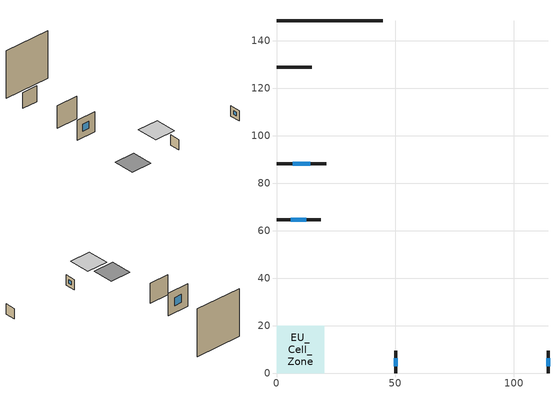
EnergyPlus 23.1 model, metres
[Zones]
EU_Cell_Zone
 floor othersidecoefficients (EU_IT.MidClim.MFH-AB.06.Gen.ReEx.001.001_floor_1_Construction): 0,0 20.09,0 20.09,20.09 0,20.09 z0
 wall outside (EU_IT.MidClim.MFH-AB.06.Gen.ReEx.001.001_wall_1_east_1_Construction): 50.17,0 50.17,9.48 z0:9.48
 wall outside (EU_IT.MidClim.MFH-AB.06.Gen.ReEx.001.001_wall_1_north_2_Construction): 0,64.66 18.62,64.66 z0:18.62
 wall outside (EU_IT.MidClim.MFH-AB.06.Gen.ReEx.001.001_wall_1_south_3_Construction): 21.04,88.28 0,88.28 z0:21.04
 wall outside (EU_IT.MidClim.MFH-AB.06.Gen.ReEx.001.001_wall_1_west_4_Construction): 114.32,9.48 114.32,0 z0:9.48
 wall othersidecoefficients (EU_IT.MidClim.MFH-AB.06.Gen.ReEx.001.001_wall_2_Construction): 14.74,128.81 0,128.81 z0:14.74
 wall othersidecoefficients (EU_IT.MidClim.MFH-AB.06.Gen.ReEx.001.001_thermal_bridge_Construction): 44.65,148.55 0,148.55 z0:44.65
 window (EU_IT.MidClim.MFH-AB.06.Gen.ReEx.001.001_window_east_1_Construction): 50.17,3.07 50.17,6.42 z3.07:6.42
 window (EU_IT.MidClim.MFH-AB.06.Gen.ReEx.001.001_window_north_2_Construction): 6.02,64.66 12.6,64.66 z6.02:12.6
 window (EU_IT.MidClim.MFH-AB.06.Gen.ReEx.001.001_window_south_3_Construction): 14.24,88.28 6.81,88.28 z6.81:14.24
 window (EU_IT.MidClim.MFH-AB.06.Gen.ReEx.001.001_window_west_4_Construction): 114.32,6.42 114.32,3.07 z3.07:6.42
 ceiling othersidecoefficients (EU_IT.MidClim.MFH-AB.06.Gen.ReEx.001.001_roof_2_Construction): 25.09,0 45.17,0 45.17,20.09 25.09,20.09 z20
[Building]
EU Step8 Campaign Cell: North Axis=0; Terrain=City; Solar Distribution=FullExterior
[Site:Location]
Bologna: Latitude=44.5; Longitude=11.25; Time Zone=1; Elevation=37
[SizingPeriod:WeatherFileDays]
AnnualSizingPeriod: Begin Month=1; Begin Day of Month=1; End Month=12; End Day of Month=31; Use Weather File Daylight Saving Period=No; Use Weather File Rain and Snow Indicators=No
[MATERIAL]
EU_InternalMass_Material: Roughness=MediumRough; Thickness=0.1; Conductivity=1; Density=1800; Specific Heat=900; Thermal Absorptance=0.9; Solar Absorptance=0.7; Visible Absorptance=0.7
[MATERIAL:NOMASS] Roughness=MediumRough; Thermal Absorptance=0.9; Solar Absorptance=0.7; Visible Absorptance=0.7
Name | Thermal Resistance
EU_IT.MidClim.MFH-AB.06.Gen.ReEx.001.001_floor_1_NoMass | 1.11448
EU_IT.MidClim.MFH-AB.06.Gen.ReEx.001.001_roof_2_NoMass | 1.12597
EU_IT.MidClim.MFH-AB.06.Gen.ReEx.001.001_wall_1_east_1_NoMass; EU_IT.MidClim.MFH-AB.06.Gen.ReEx.001.001_wall_1_north_2_NoMass; EU_IT.MidClim.MFH-AB.06.Gen.ReEx.001.001_wall_1_south_3_NoMass; EU_IT.MidClim.MFH-AB.06.Gen.ReEx.001.001_wall_1_west_4_NoMass; EU_IT.MidClim.MFH-AB.06.Gen.ReEx.001.001_wall_2_NoMass | 1.03037
EU_IT.MidClim.MFH-AB.06.Gen.ReEx.001.001_thermal_bridge_NoMass | 21.8438
[WINDOWMATERIAL:SIMPLEGLAZINGSYSTEM] UFactor=2.56366; Solar Heat Gain Coefficient=0.75; Visible Transmittance=0.75
EU_IT.MidClim.MFH-AB.06.Gen.ReEx.001.001_window_east_1_SimpleGlazing; EU_IT.MidClim.MFH-AB.06.Gen.ReEx.001.001_window_north_2_SimpleGlazing; EU_IT.MidClim.MFH-AB.06.Gen.ReEx.001.001_window_south_3_SimpleGlazing; EU_IT.MidClim.MFH-AB.06.Gen.ReEx.001.001_window_west_4_SimpleGlazing
[CONSTRUCTION]
EU_IT.MidClim.MFH-AB.06.Gen.ReEx.001.001_floor_1_Construction: EU_IT.MidClim.MFH-AB.06.Gen.ReEx.001.001_floor_1_NoMass
EU_IT.MidClim.MFH-AB.06.Gen.ReEx.001.001_roof_2_Construction: EU_IT.MidClim.MFH-AB.06.Gen.ReEx.001.001_roof_2_NoMass
EU_IT.MidClim.MFH-AB.06.Gen.ReEx.001.001_wall_1_east_1_Construction: EU_IT.MidClim.MFH-AB.06.Gen.ReEx.001.001_wall_1_east_1_NoMass
EU_IT.MidClim.MFH-AB.06.Gen.ReEx.001.001_window_east_1_Construction: EU_IT.MidClim.MFH-AB.06.Gen.ReEx.001.001_window_east_1_SimpleGlazing
EU_IT.MidClim.MFH-AB.06.Gen.ReEx.001.001_wall_1_north_2_Construction: EU_IT.MidClim.MFH-AB.06.Gen.ReEx.001.001_wall_1_north_2_NoMass
EU_IT.MidClim.MFH-AB.06.Gen.ReEx.001.001_window_north_2_Construction: EU_IT.MidClim.MFH-AB.06.Gen.ReEx.001.001_window_north_2_SimpleGlazing
EU_IT.MidClim.MFH-AB.06.Gen.ReEx.001.001_wall_1_south_3_Construction: EU_IT.MidClim.MFH-AB.06.Gen.ReEx.001.001_wall_1_south_3_NoMass
EU_IT.MidClim.MFH-AB.06.Gen.ReEx.001.001_window_south_3_Construction: EU_IT.MidClim.MFH-AB.06.Gen.ReEx.001.001_window_south_3_SimpleGlazing
EU_IT.MidClim.MFH-AB.06.Gen.ReEx.001.001_wall_1_west_4_Construction: EU_IT.MidClim.MFH-AB.06.Gen.ReEx.001.001_wall_1_west_4_NoMass
EU_IT.MidClim.MFH-AB.06.Gen.ReEx.001.001_window_west_4_Construction: EU_IT.MidClim.MFH-AB.06.Gen.ReEx.001.001_window_west_4_SimpleGlazing
EU_IT.MidClim.MFH-AB.06.Gen.ReEx.001.001_wall_2_Construction: EU_IT.MidClim.MFH-AB.06.Gen.ReEx.001.001_wall_2_NoMass
EU_IT.MidClim.MFH-AB.06.Gen.ReEx.001.001_thermal_bridge_Construction: EU_IT.MidClim.MFH-AB.06.Gen.ReEx.001.001_thermal_bridge_NoMass
EU_InternalMass_Construction: EU_InternalMass_Material
[ZONE]
EU_Cell_Zone: Type=1; Multiplier=1; Ceiling Height=1.26716; Volume=4136; Floor Area=1088; Part of Total Floor Area=Yes
[INTERNALMASS]
EU_Cell_Zone_EU_InternalMass: Construction=EU_InternalMass_Construction; Zone or ZoneList=EU_Cell_Zone; Surface Area=1088
[SURFACEPROPERTY:OTHERSIDECOEFFICIENTS] Combined ConvectiveRadiative Film Coefficient=0; Constant Temperature=0; Constant Temperature Coefficient=0; Ground Temperature Coefficient=0; Wind Speed Coefficient=0; Sinusoidal Variation of Constant Temperature Coefficient=No; Period of Sinusoidal Variation=24; Previous Other Side Temperature Coefficient=0
Name | External DryBulb Temperature Coefficient | Zone Air Temperature Coefficient
EU_IT.MidClim.MFH-AB.06.Gen.ReEx.001.001_floor_1_b1; EU_IT.MidClim.MFH-AB.06.Gen.ReEx.001.001_wall_1_east_1_b1; EU_IT.MidClim.MFH-AB.06.Gen.ReEx.001.001_wall_1_north_2_b1; EU_IT.MidClim.MFH-AB.06.Gen.ReEx.001.001_wall_1_south_3_b1; EU_IT.MidClim.MFH-AB.06.Gen.ReEx.001.001_wall_1_west_4_b1; EU_IT.MidClim.MFH-AB.06.Gen.ReEx.001.001_thermal_bridge_b1 | 1 | 0
EU_IT.MidClim.MFH-AB.06.Gen.ReEx.001.001_roof_2_b0.774593 | 0.774593 | 0.225407
EU_IT.MidClim.MFH-AB.06.Gen.ReEx.001.001_wall_2_b0.758725 | 0.758725 | 0.241275
[OTHEREQUIPMENT]
EU_Step8_InternalGain_it__IT.MidClim.MFH-AB.06.Gen.ReEx.001.001__f100_f100: Fuel Type=Electricity; Zone or ZoneList or Space or SpaceList=EU_Cell_Zone; Schedule=EU_Step8_GainSchedule_it__IT.MidClim.MFH-AB.06.Gen.ReEx.001.001__f100_f100; Design Level Calculation Method=Watts/Area; Power per Zone Floor Area=1; Fraction Latent=0; Fraction Radiant=0; Fraction Lost=0; Carbon Dioxide Generation Rate=0; EndUse Subcategory=EU_Step8_InternalGains
[ZONEVENTILATION:DESIGNFLOWRATE]
EU_ConstantAir_EU_Cell_Zone: Zone or ZoneList or Space or SpaceList=EU_Cell_Zone; Schedule=EU_AlwaysOn; Design Flow Rate Calculation Method=AirChanges/Hour; Air Changes per Hour=0.457796; Ventilation Type=Natural; Fan Pressure Rise=0; Fan Total Efficiency=1; Constant Term Coefficient=1; Temperature Term Coefficient=0; Velocity Term Coefficient=0; Velocity Squared Term Coefficient=0; Minimum Indoor Temperature=-100; Maximum Indoor Temperature=100; Delta Temperature=-100; Minimum Outdoor Temperature=-100; Maximum Outdoor Temperature=100; Maximum Wind Speed=40
[HVACTEMPLATE:THERMOSTAT]
EU_HeatOnly_EU_Cell_Zone: Constant Heating Setpoint=20; Constant Cooling Setpoint=50
[HVACTEMPLATE:ZONE:IDEALLOADSAIRSYSTEM]
EU_Cell_Zone: Template Thermostat=EU_HeatOnly_EU_Cell_Zone; System Availability Schedule=EU_AlwaysOn; Maximum Heating Supply Air Temperature=50; Minimum Cooling Supply Air Temperature=13; Maximum Heating Supply Air Humidity Ratio=0.0156; Minimum Cooling Supply Air Humidity Ratio=0.0077; Heating Limit=NoLimit; Cooling Limit=NoLimit; Heating Availability Schedule=EU_AlwaysOn; Cooling Availability Schedule=EU_CoolingOff; Dehumidification Control Type=ConstantSensibleHeatRatio; Cooling Sensible Heat Ratio=0.7; Dehumidification Setpoint=60; Humidification Control Type=None; Humidification Setpoint=30; Outdoor Air Method=None; Outdoor Air Flow Rate per Person=0.00944; Outdoor Air Flow Rate per Zone Floor Area=0; Outdoor Air Flow Rate per Zone=0; Demand Controlled Ventilation Type=None; Outdoor Air Economizer Type=NoEconomizer; Heat Recovery Type=None; Sensible Heat Recovery Effectiveness=0.7; Latent Heat Recovery Effectiveness=0.65
[SIZING:ZONE]
EU_Cell_Zone: Zone Cooling Design Supply Air Temperature Input Method=SupplyAirTemperature; Zone Cooling Design Supply Air Temperature=13; Zone Heating Design Supply Air Temperature Input Method=SupplyAirTemperature; Zone Heating Design Supply Air Temperature=50; Zone Cooling Design Supply Air Humidity Ratio=0.008; Zone Heating Design Supply Air Humidity Ratio=0.008; Cooling Design Air Flow Method=DesignDay; Cooling Design Air Flow Rate=0; Cooling Minimum Air Flow per Zone Floor Area=0.000762; Cooling Minimum Air Flow=0; Cooling Minimum Air Flow Fraction=0.2; Heating Design Air Flow Method=DesignDay; Heating Design Air Flow Rate=0; Heating Maximum Air Flow per Zone Floor Area=0.002032; Heating Maximum Air Flow=0.141576; Heating Maximum Air Flow Fraction=0.3; Account for Dedicated Outdoor Air System=No; Dedicated Outdoor Air System Control Strategy=NeutralSupplyAir; Dedicated Outdoor Air Low Setpoint Temperature for Design=autosize; Dedicated Outdoor Air High Setpoint Temperature for Design=autosize; Zone Load Sizing Method=Sensible Load Only No Latent Load; Zone Latent Cooling Design Supply Air Humidity Ratio Input Method=HumidityRatioDifference; Zone Cooling Design Supply Air Humidity Ratio Difference=0.005; Zone Latent Heating Design Supply Air Humidity Ratio Input Method=HumidityRatioDifference; Zone Humidification Design Supply Air Humidity Ratio Difference=0.005
[SCHEDULE:CONSTANT]
Name | Hourly Value
EU_AlwaysOn | 1
EU_CoolingOff | 0
[SCHEDULE:FILE]
EU_Step8_GainSchedule_it__IT.MidClim.MFH-AB.06.Gen.ReEx.001.001__f100_f100: File=C:\Users\o_iseri\Desktop\OpenUBEM\openubem\outputs\eu_certified_rerun_2026-08-28\rep2\schedules\it__IT.MidClim.MFH-AB.06.Gen.ReEx.001.001__f100.csv; Column Number=1; Rows to Skip at Top=0; Number of Hours of Data=8760; Column Separator=Comma; Interpolate to Timestep=No; Minutes per Item=60; Adjust Schedule for Daylight Savings=Yes
